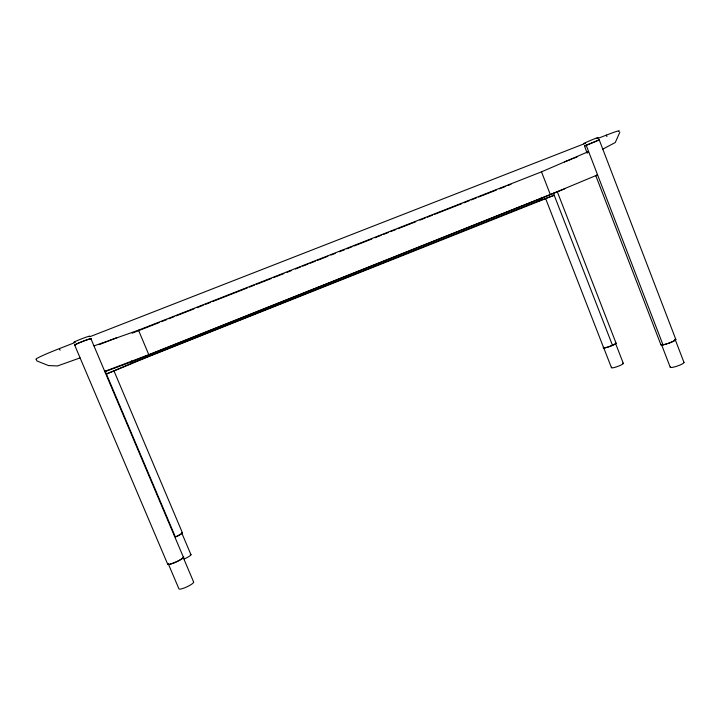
<?xml version="1.0" encoding="UTF-8"?>
<svg xmlns="http://www.w3.org/2000/svg" width="720" height="720" viewBox="0 0 720 720"><rect width="100%" height="100%" fill="white"/><g stroke="black" fill="none" stroke-linecap="round" stroke-linejoin="round"><path stroke-width="1.08" d="M619.821 132.282L615.258 142.542L602.676 149.166M587.178 153.261L584.505 145.962L599.22 139.842L675.873 339.534M599.22 139.842L598.509 140.364M660.897 344.745L595.827 175.725L597.591 174.87L550.341 194.58L148.788 354.681L105.003 371.286M94.032 345.888L138.501 330.174L541.503 171.846L588.6 151.515L587.097 152.469M596.664 138.492C604.845 134.145 576.135 146.322 585.414 143.235M541.314 197.325L542.106 199.359L539.055 200.772L554.211 195.246L149.067 356.418L106.407 374.013L132.624 362.988L131.409 360.909M564.966 188.748L129.906 362.466L104.715 371.727M132.255 362.916L542.106 199.359M132.192 333.171L159.399 322.479M161.496 321.66L166.725 319.608M168.822 318.78L174.051 316.728M176.139 315.9L193.932 308.916M197.073 307.683L203.346 305.217M205.443 304.389L210.672 302.337M212.76 301.509L247.293 287.946M249.381 287.118L254.619 285.066M256.707 284.247L271.359 278.487M273.447 277.668L283.914 273.555M287.055 272.322L291.24 270.675M295.425 269.028L300.654 266.976M302.751 266.148L307.98 264.096M310.068 263.277L315.306 261.216M317.394 260.397L327.861 256.284M331.002 255.051L335.187 253.404M339.372 251.757L344.601 249.705M346.698 248.886L351.927 246.825M354.015 246.006L371.808 239.013M374.94 237.78L381.222 235.314M383.319 234.495L388.548 232.434M390.636 231.615L395.874 229.554M397.962 228.735L415.755 221.742M419.94 220.104L425.169 218.043M427.257 217.224L432.495 215.163M434.583 214.344L461.79 203.652M463.878 202.833L469.116 200.772M471.204 199.953L476.442 197.892M478.53 197.073L496.314 190.08M499.455 188.847L505.737 186.381M507.825 185.562L510.966 184.329M80.082 357.894L57.528 365.94L48.474 365.562L36.918 360.963L36.243 359.406A28.044 1.575 -21 0 1 59.409 348.606L74.592 342.684M99.153 344.646L107.433 341.397M108.387 341.019L116.982 337.644M564.444 161.946L572.049 158.958M573.048 158.562L577.053 156.996M90.018 336.663L584.622 143.604M598.095 138.348L606.357 135.126A24.912 1.26 -22.8 0 1 618.822 131.418M597.096 175.293L595.827 175.725M584.784 145.989L598.905 140.058M59.409 348.606L60.093 350.208M105.111 370.962L175.41 537.039A7.668 1.098 -24.2 0 0 182.142 532.566M90.873 338.616L183.546 557.523M183.159 557.289L193.671 582.129M168.318 563.868L178.893 588.771A8.127 1.539 -25 0 0 187.344 586.656A8.127 1.539 -25 0 0 193.383 581.823M74.655 345.087L167.67 564.156M114.075 371.124L182.403 532.773M181.719 532.863L190.98 554.769M138.501 330.174L148.788 354.681M553.41 193.185L612.495 345.375M541.503 171.846L550.341 194.58M603.657 347.643L611.415 367.587M545.715 198.792L603.783 348.093M557.28 191.664L616.086 343.242M615.564 343.431L623.34 363.465M586.125 145.08L663.021 344.889M670.203 367.164L661.491 344.538A7.308 1.08 -19.7 0 0 666.531 343.89M606.357 135.126L606.915 136.566M675.27 339.741L684 362.484M674.865 339.264A7.947 1.17 -19.7 0 1 669.321 343.053A7.947 1.17 -19.7 0 1 661.176 344.331M183.501 556.722A8.847 1.449 -24.6 0 1 175.761 562.176A8.847 1.449 -24.6 0 1 167.958 563.616M615.402 342.99A6.912 0.918 -20.3 0 1 610.047 346.356A6.912 0.918 -20.3 0 1 603.477 347.454M75.159 345.033A8.973 0.504 -21.1 0 1 82.224 341.586A8.973 0.504 -21.1 0 1 91.233 338.751M75.465 342.054A8.622 0.504 -21.1 0 1 76.059 341.136A8.622 0.504 -21.1 0 1 86.364 337.095A8.622 0.504 -21.1 0 1 89.253 336.654M75.006 344.961A8.622 0.486 -21.1 0 1 82.098 341.658A8.622 0.486 -21.1 0 1 90.99 338.697M190.323 554.418A7.047 1.161 -24.5 0 1 189.909 555.867A7.047 1.161 -24.5 0 1 184.131 558.981M683.748 362.223A7.299 1.242 -19.3 0 1 677.124 366.138A7.299 1.242 -19.3 0 1 670.446 366.75M622.692 363.168A6.345 0.972 -20.1 0 1 617.823 366.408A6.345 0.972 -20.1 0 1 611.712 367.218M615.456 343.233A6.354 0.846 -20.3 0 1 609.228 346.581A6.354 0.846 -20.3 0 1 603.963 347.301M675.036 339.525A7.308 1.08 -19.7 0 1 668.322 343.305M181.827 533.106A7.056 1.008 -24.2 0 1 176.589 536.409M182.925 557.775A8.136 1.332 -24.6 0 1 177.696 561.141A8.136 1.332 -24.6 0 1 170.487 563.949M169.308 564.165A8.136 1.332 -24.6 0 1 168.57 564.138"/></g></svg>
